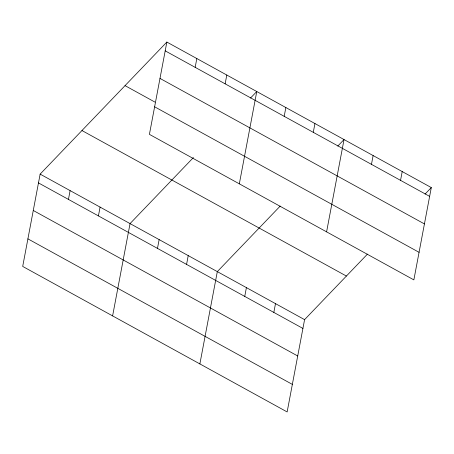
<?xml version="1.0" encoding="UTF-8"?>
<svg xmlns="http://www.w3.org/2000/svg" width="454" height="454" viewBox="0 0 454 454"><rect width="100%" height="100%" fill="white"/><g stroke="black" fill="none" stroke-linecap="round" stroke-linejoin="round"><path stroke-width="0.68" d="M166.856 42.057L149.417 134.361L413.861 279.88L431.3 187.576L166.856 42.057L40.139 174.12L22.7 266.424L287.144 411.943L304.583 319.639L367.462 254.104M68.452 199.408L70.109 190.612M98.422 215.9L100.079 207.103M112.609 315.899L130.054 223.595L193.41 157.566M157.476 248.395L159.138 239.604M195.169 67.345L196.826 58.549M186.566 264.404L188.228 255.608M225.139 83.837L226.796 75.041M199.874 363.921L217.318 271.617L280.197 206.088M239.326 183.842L256.771 91.538L250.517 98.047M244.746 296.417L246.403 287.62M284.193 116.338L285.855 107.541M273.83 312.426L275.493 303.63M313.283 132.341L314.945 123.55M326.591 231.858L344.036 139.554L337.787 146.069M371.463 164.359L373.126 155.563M400.547 180.363L402.21 171.572M425.052 194.091L431.3 187.576M165.199 50.854L429.637 196.372M159.99 78.411L424.433 223.93M125.043 85.641L155.013 102.133M154.627 106.803L419.065 252.322M81.958 130.542L346.402 276.055M40.139 174.12L304.583 319.639M38.477 182.917L302.92 328.429M33.273 210.474L297.716 355.987M27.91 238.866L292.348 384.385"/></g></svg>
